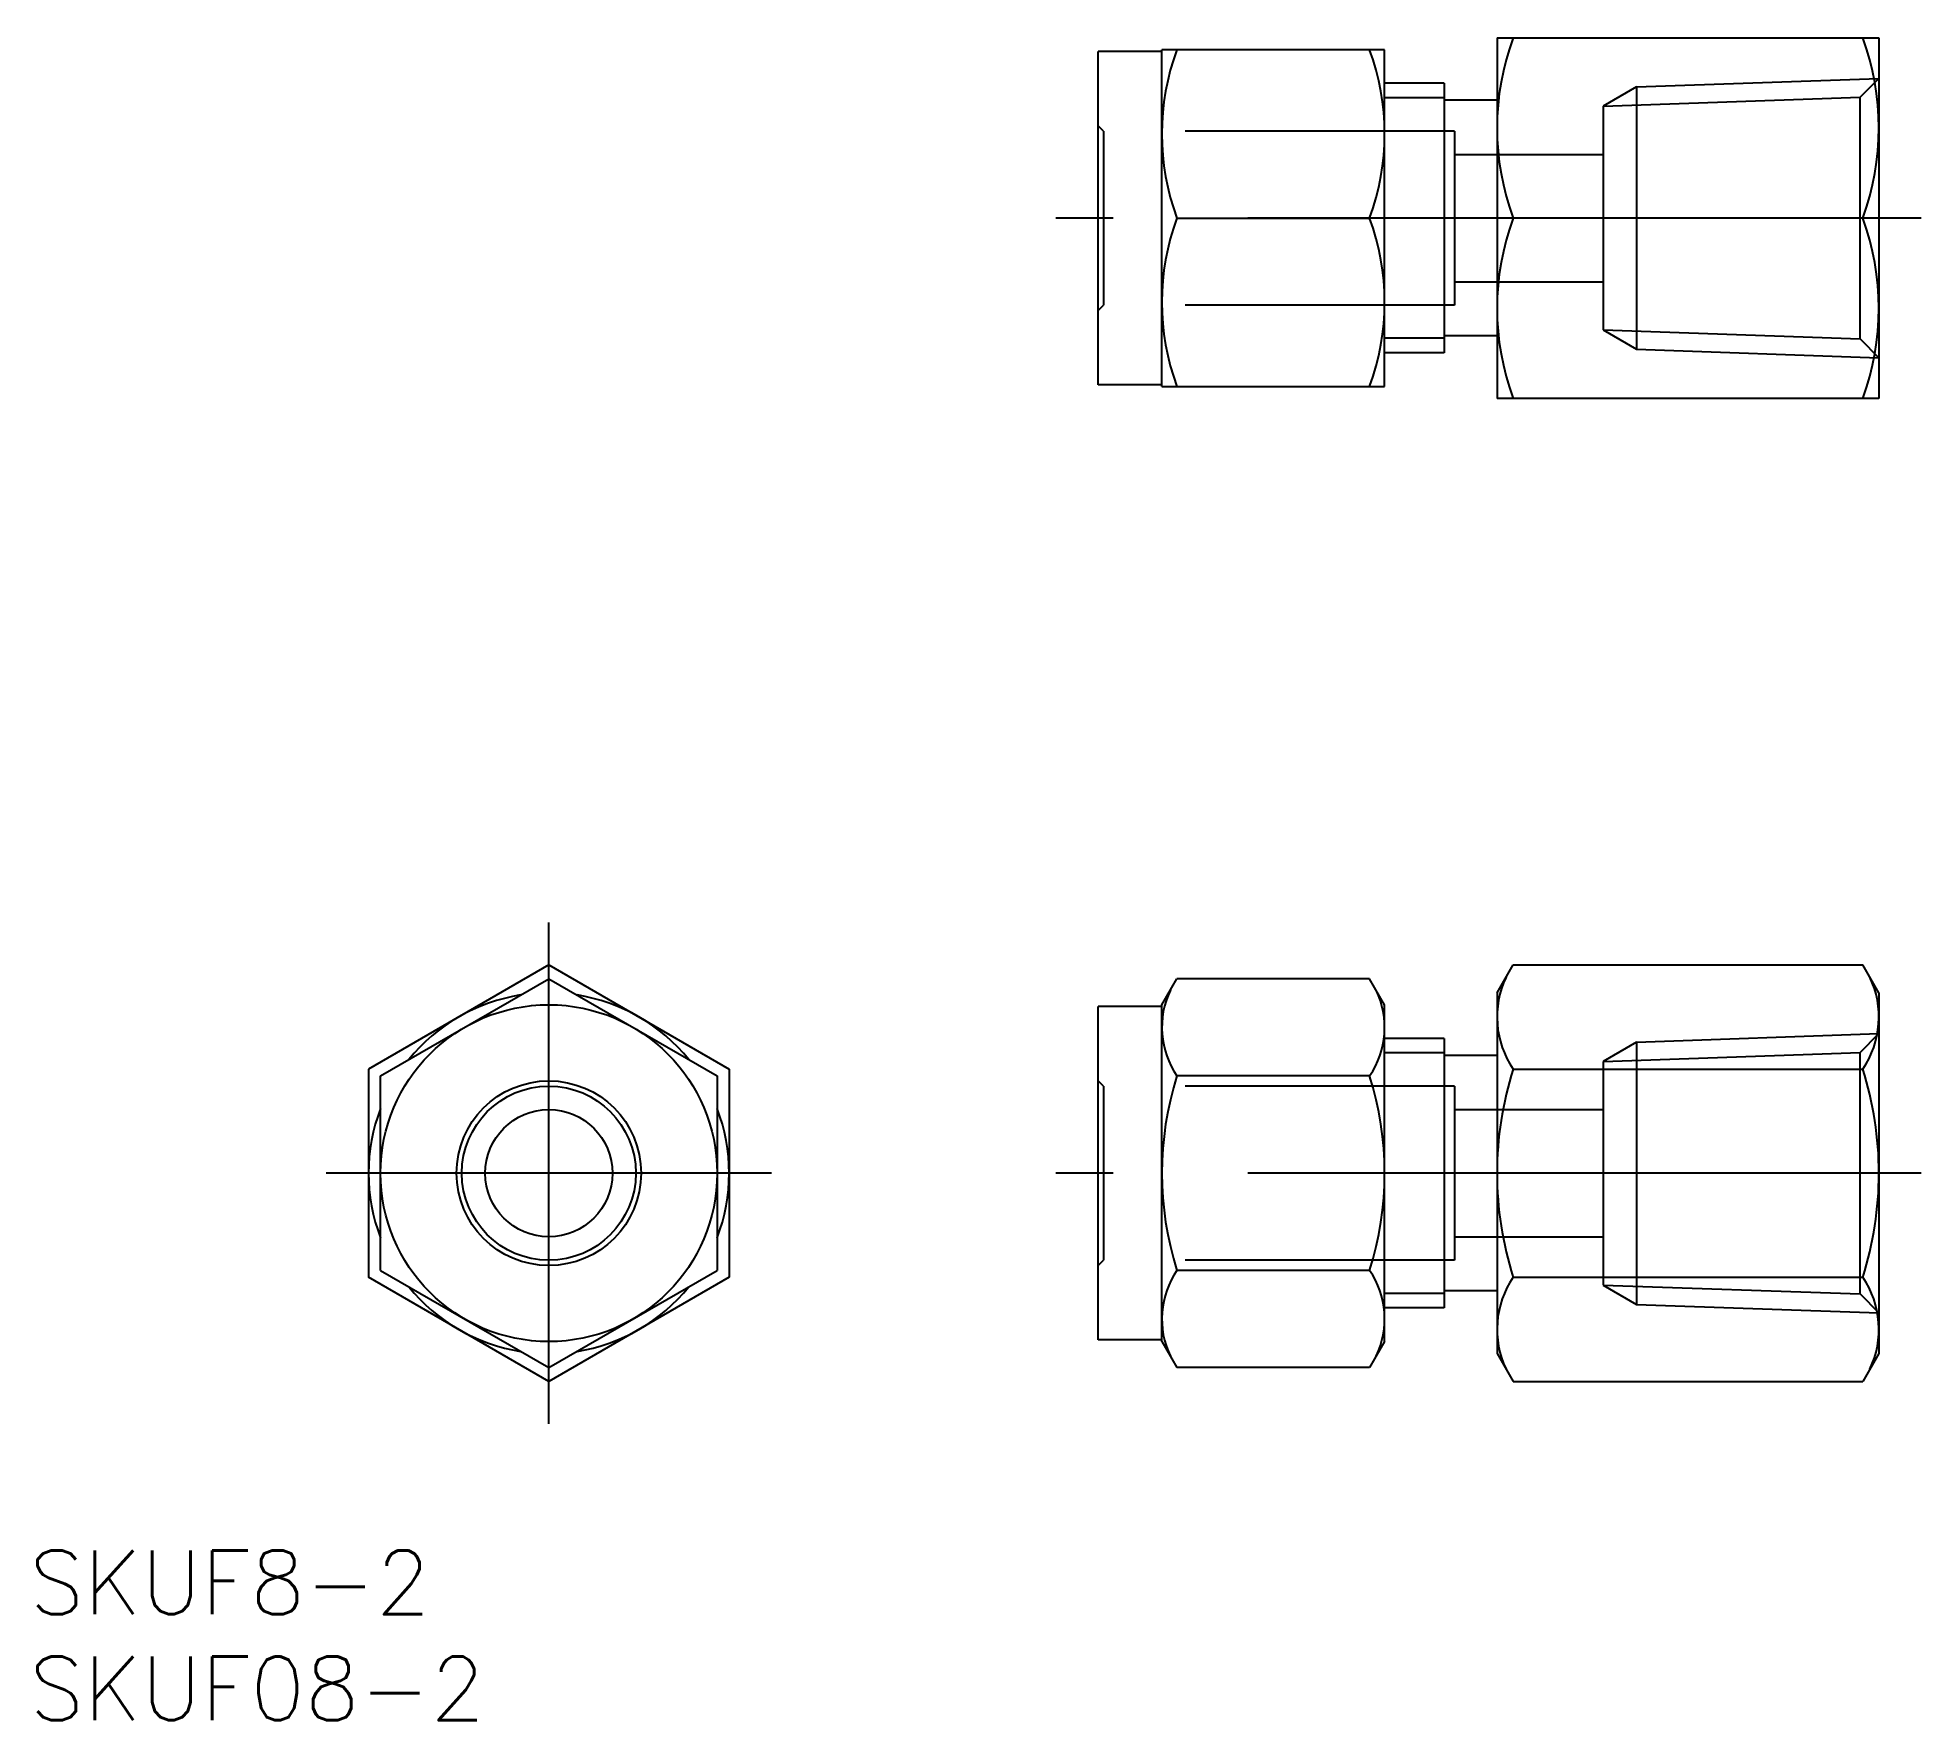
# Model space of a CAD drawing. Extents: x -24.1 to 64.7, y -25.8 to 53.5.
import ezdxf

# ---------------------------------------------------------------- set-up
doc = ezdxf.new("R2010")
doc.units = 0
doc.linetypes.add('CENTER', pattern=[50.8, 31.75, -6.35, 6.35, -6.35])
doc.linetypes.add('DASHED', pattern=[19.05, 12.7, -6.35])
doc.layers.get('0').update_dxf_attribs({"linetype": 'CONTINUOUS'})
doc.layers.add('CENTER', color=1, linetype='CONTINUOUS')
doc.styles.get("Standard").update_dxf_attribs({"font": 'txt.shx', "height": 3, "bigfont": 'bigfont.shx'})

msp = doc.modelspace()

# ---------------------------------------------------------------- linework, layer by layer
at = {"color": 7, "linetype": 'CONTINUOUS'}
for p, q in [((44.7, 53.5), (44.7, 36.5)), ((44.7, 53.5), (62.7, 53.5)), ((62.7, 53.5), (62.7, 36.5)), ((25.9, 37.15), (25.9, 52.85)), ((28.9, 52.85), (25.9, 52.85)), ((28.9, 37.065), (28.9, 52.935)), ((39.4, 52.935), (28.9, 52.935)), ((39.4, 37.065), (39.4, 52.935)), ((42.2, 51.35), (39.4, 51.35)), ((42.2, 51.35), (42.2, 38.65)), ((44.7, 50.55), (42.2, 50.55)), ((29.609, 45), (38.691, 45)), ((61.941, 45), (45.459, 45)), ((44.7, 39.45), (42.2, 39.45)), ((42.2, 38.65), (39.4, 38.65)), ((28.9, 37.15), (25.9, 37.15)), ((28.9, 37.065), (39.4, 37.065)), ((62.7, 36.5), (44.7, 36.5)), ((0, 9.815), (-8.5, 4.907)), ((0, 9.815), (8.5, 4.907)), ((44.7, 8.5), (45.459, 9.815)), ((45.459, 9.815), (61.941, 9.815)), ((62.7, 8.5), (61.941, 9.815)), ((-7.935, 4.581), (0, 9.163)), ((0, 9.163), (7.935, 4.581)), ((28.9, 7.935), (29.609, 9.163)), ((38.691, 9.163), (29.609, 9.163)), ((39.4, 7.935), (38.691, 9.163)), ((44.7, 8.5), (44.7, -8.5)), ((62.7, 8.5), (62.7, -8.5)), ((25.9, -7.85), (25.9, 7.85)), ((28.9, 7.85), (25.9, 7.85)), ((28.9, -7.935), (28.9, 7.935)), ((39.4, -7.935), (39.4, 7.935)), ((42.2, 6.35), (39.4, 6.35)), ((42.2, 6.35), (42.2, -6.35)), ((44.7, 5.55), (42.2, 5.55)), ((-8.5, 4.907), (-8.5, -4.907)), ((-7.935, -4.581), (-7.935, 4.581)), ((7.935, 4.581), (7.935, -4.581)), ((8.5, 4.907), (8.5, -4.907)), ((38.691, 4.581), (29.609, 4.581)), ((45.459, 4.907), (61.941, 4.907)), ((0, -9.815), (-8.5, -4.907)), ((-7.935, -4.581), (0, -9.163)), ((0, -9.163), (7.935, -4.581)), ((8.5, -4.907), (0, -9.815)), ((38.691, -4.581), (29.609, -4.581)), ((45.459, -4.907), (61.941, -4.907)), ((44.7, -5.55), (42.2, -5.55)), ((42.2, -6.35), (39.4, -6.35)), ((28.9, -7.85), (25.9, -7.85)), ((28.9, -7.935), (29.609, -9.163)), ((39.4, -7.935), (38.691, -9.163)), ((44.7, -8.5), (45.459, -9.815)), ((62.7, -8.5), (61.941, -9.815)), ((38.691, -9.163), (29.609, -9.163)), ((45.459, -9.815), (61.941, -9.815))]:
    msp.add_line(p, q, dxfattribs=at)
at = {"color": 3, "linetype": 'DASHED'}
for p, q in [((51.278, 51.18), (62.7, 51.578)), ((61.813, 50.692), (62.7, 51.578)), ((51.278, 51.18), (49.7, 50.269)), ((49.7, 50.269), (61.813, 50.692)), ((51.278, 51.18), (51.278, 38.82)), ((61.813, 39.308), (61.813, 50.692)), ((49.7, 50.269), (49.7, 39.731)), ((26.15, 49.1), (25.9, 49.35)), ((42.7, 49.1), (26.15, 49.1)), ((26.15, 49.1), (26.15, 40.9)), ((42.7, 49.1), (42.7, 40.9)), ((42.7, 48), (49.7, 48)), ((42.7, 42), (49.7, 42)), ((25.9, 40.65), (26.15, 40.9)), ((42.7, 40.9), (26.15, 40.9)), ((49.7, 39.731), (61.813, 39.308)), ((49.7, 39.731), (51.278, 38.82)), ((61.813, 39.308), (62.7, 38.421)), ((51.278, 38.82), (62.7, 38.421)), ((51.278, 6.18), (62.7, 6.579)), ((61.813, 5.692), (62.7, 6.579)), ((51.278, 6.18), (49.7, 5.269)), ((49.7, 5.269), (61.813, 5.692)), ((51.278, 6.18), (51.278, -6.18)), ((61.813, -5.692), (61.813, 5.692)), ((49.7, 5.269), (49.7, -5.269)), ((26.15, 4.1), (25.9, 4.35)), ((26.15, 4.1), (26.15, -4.1)), ((42.7, 4.1), (26.15, 4.1)), ((42.7, 4.1), (42.7, -4.1)), ((42.7, 3), (49.7, 3)), ((42.7, -3), (49.7, -3)), ((25.9, -4.35), (26.15, -4.1)), ((42.7, -4.1), (26.15, -4.1)), ((49.7, -5.269), (61.813, -5.692)), ((49.7, -5.269), (51.278, -6.18)), ((51.278, -6.18), (62.7, -6.579)), ((61.813, -5.692), (62.7, -6.579))]:
    msp.add_line(p, q, dxfattribs=at)
at = {"color": 3, "linetype": 'CONTINUOUS'}
for p, q in [((42.2, 50.663), (39.4, 50.663)), ((42.2, 39.337), (39.4, 39.337)), ((42.2, 5.663), (39.4, 5.663)), ((42.2, -5.663), (39.4, -5.663))]:
    msp.add_line(p, q, dxfattribs=at)
at = {"color": 7, "linetype": 'CONTINUOUS'}
for radius in [7.935, 4.35, 4.1, 3]:
    msp.add_circle((0, 0), radius, dxfattribs=at)
for centre, radius, start, end in [((56.975, 49.25), 12.276, 159.74384, 200.25616), ((50.424, 49.25), 12.276, 339.74384, 20.25616), ((40.359, 48.968), 11.46, 159.74384, 200.25616), ((27.94, 48.968), 11.46, 339.74384, 20.25616), ((40.359, 41.033), 11.46, 159.74384, 200.25616), ((27.94, 41.033), 11.46, 339.74384, 20.25616), ((56.975, 40.75), 12.276, 159.74384, 200.25616), ((50.424, 40.75), 12.276, 339.74384, 20.25616), ((49.045, 7.361), 4.345, 154.38425, 214.38425), ((58.355, 7.361), 4.345, 325.61575, 25.61575), ((0, 0), 8.5, 98.99185, 141.00816), ((0, 0), 8.5, 38.99184, 81.00815), ((32.956, 6.872), 4.056, 154.38425, 214.38425), ((35.344, 6.872), 4.056, 325.61575, 25.61575), ((44.061, 0), 15.161, 162.41204, 197.58796), ((24.239, 0), 15.161, 342.41204, 17.58796), ((60.941, 0), 16.241, 162.41204, 197.58796), ((46.459, 0), 16.241, 342.41204, 17.58796), ((0, 0), 8.5, 158.99185, 201.00815), ((0, 0), 8.5, 338.99185, 21.00815), ((32.956, -6.872), 4.056, 145.61575, 205.61575), ((35.344, -6.872), 4.056, 334.38425, 34.38425), ((49.045, -7.361), 4.345, 145.61575, 205.61575), ((58.355, -7.361), 4.345, 334.38425, 34.38425), ((0, 0), 8.5, 218.99184, 261.00815), ((0, 0), 8.5, 278.99185, 321.00816)]:
    msp.add_arc(centre, radius, start, end, dxfattribs=at)
at = {"layer": 'CENTER', "color": 1, "linetype": 'CENTER'}
for p, q in [((64.7, 45), (23.9, 45)), ((0, -11.815), (0, 11.815)), ((10.5, 0), (-10.5, 0)), ((64.7, 0), (23.9, 0))]:
    msp.add_line(p, q, dxfattribs=at)

# ---------------------------------------------------------------- texts
at = {"color": 7, "linetype": 'CONTINUOUS'}
for s, p in [('SKUF8-2', (-24.482, -20.779)), ('SKUF08-2', (-24.482, -25.779))]:
    msp.add_text(s, height=3, dxfattribs=at).set_placement(p)

doc.saveas('drawing.dxf')
